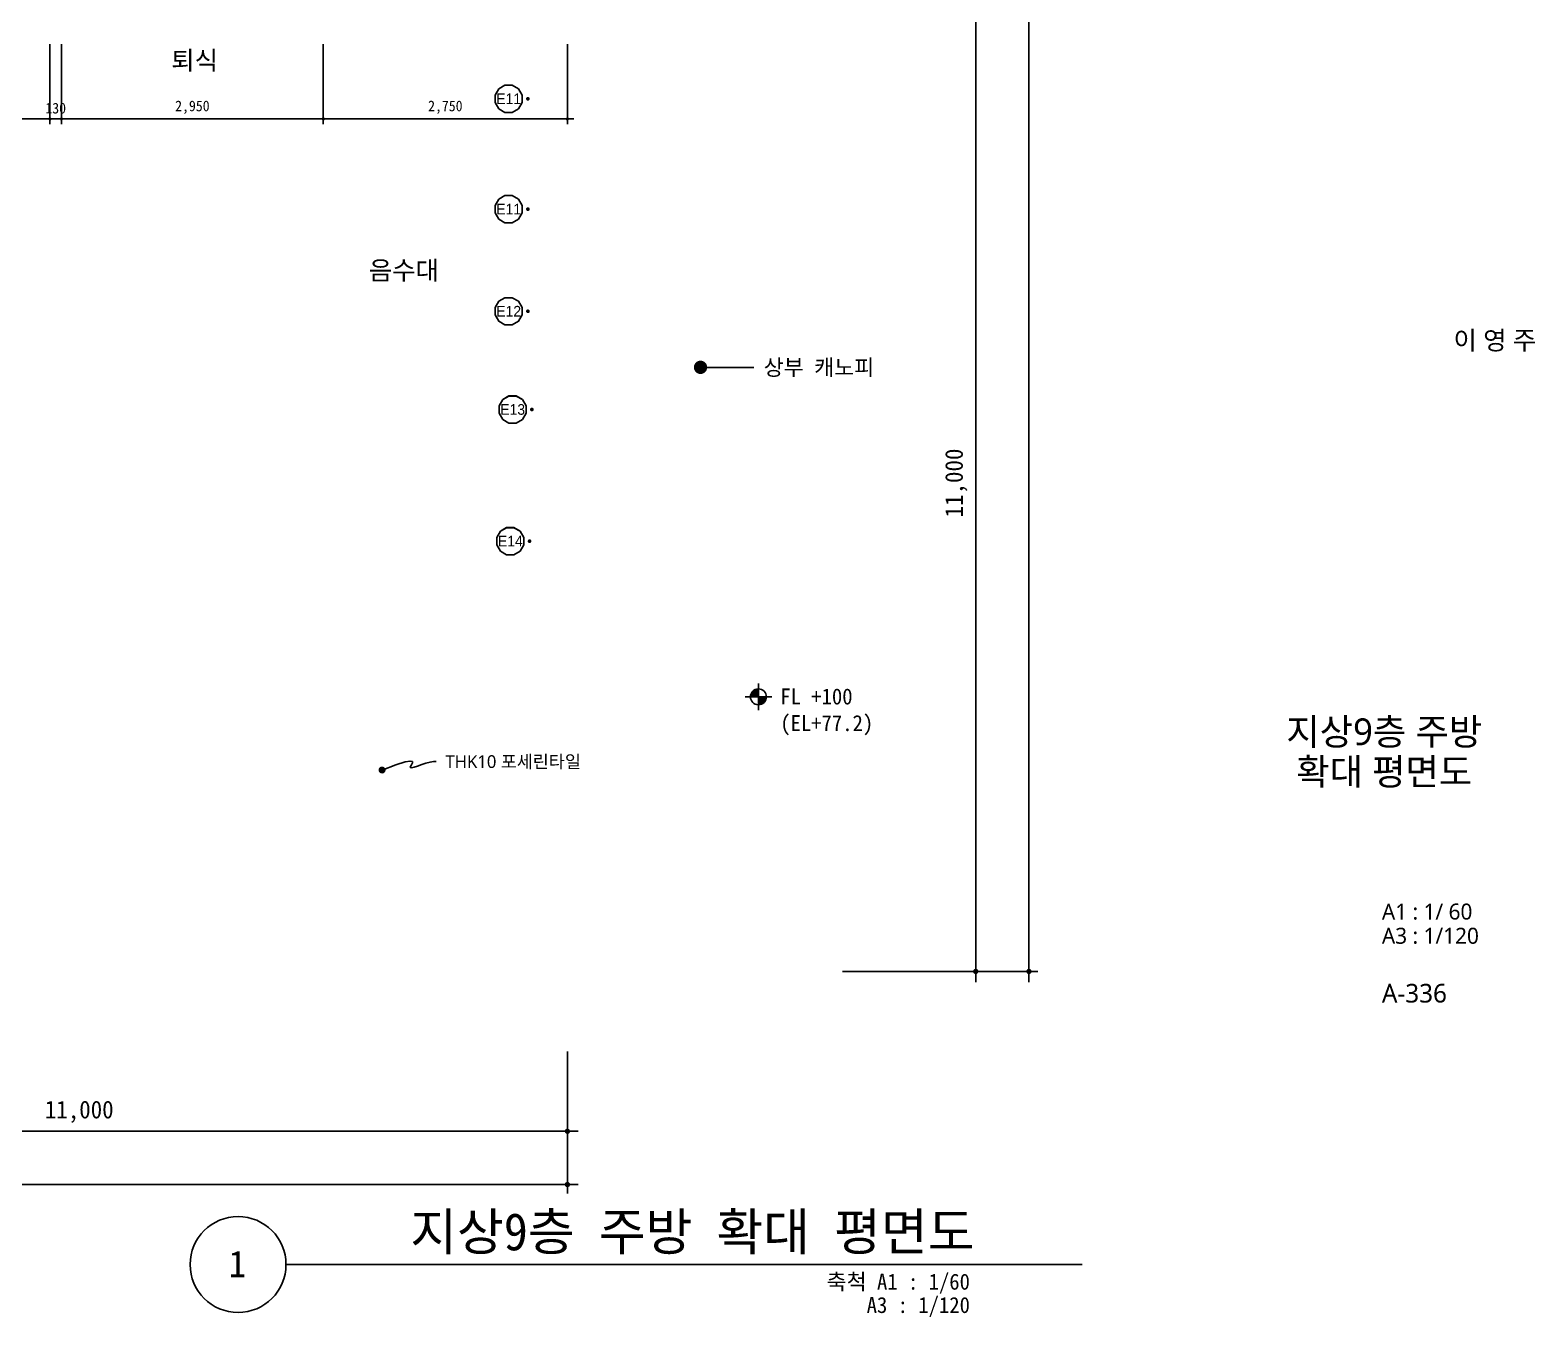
# Model space of a CAD drawing. Header units: millimetres. Extents: x 44458437 to 44690236, y -875268 to -822803.
# Drawn here: x 44488564 to 44505517, y -855423 to -840933 of the extents above; entities that cross this region are included whole.
import ezdxf
from ezdxf.enums import TextEntityAlignment as Align

# ---------------------------------------------------------------- set-up
doc = ezdxf.new("R2010")
doc.units = ezdxf.units.MM
doc.header["$MEASUREMENT"] = 0
doc.layers.get('0').update_dxf_attribs({"linetype": 'CONTINUOUS'})
for name, color, linetype in [('0~kitchen 1', 30, 'CONTINUOUS'), ('0~Kitchen No', 3, 'CONTINUOUS'), ('0~Kitchen No-1', 3, 'CONTINUOUS')]:
    doc.layers.add(name, color=color, linetype=linetype)
for name, color, linetype, lineweight in [('A-BORD-TEXT', 3, 'CONTINUOUS', 25), ('A-DIMS', 7, 'CONTINUOUS', 25), ('A-MKXS-LEAD', 7, 'CONTINUOUS', 25), ('A-MKXS-TEXT1', 3, 'CONTINUOUS', 25), ('A-MKXX-NAME', 3, 'CONTINUOUS', 25), ('A-XXXX-SYMB', 7, 'CONTINUOUS', 25), ('A-XXXX-TXT1', 3, 'CONTINUOUS', 25), ('A-XXXX-TXT2', 3, 'CONTINUOUS', 25)]:
    doc.layers.add(name, color=color, linetype=linetype, lineweight=lineweight)
doc.styles.add('HY울릉도L', font='H2GTRE.TTF')
doc.styles.add('L', font='H2GTRM.TTF')
doc.styles.add('돋움체', font='')
doc.styles.add('맑은고딕', font='malgun.ttf')
doc.styles.get('돋움체').set_extended_font_data('DotumChe')
doc.dimstyles.new('CDIM', dxfattribs={"dimtxt": 2, "dimasz": 0.6, "dimexe": 1, "dimexo": 1, "dimgap": 1, "dimtad": 1, "dimdec": 0, "dimrnd": 0.5, "dimzin": 0, "dimdsep": 32, "dimlunit": 6, "dimtxsty": 'HY울릉도L', "dimblk1": '_CIDOT', "dimblk2": '_CIDOT', "dimsah": 1, "dimcen": 4.5, "dimclrd": 2, "dimclre": 2, "dimclrt": 7, "dimadec": 0, "dimazin": 0, "dimtfac": 1, "dimtdec": 0, "dimtix": 1, "dimtmove": 2, "dimatfit": 1, "dimldrblk": '_CIDOT', "dimfxl": 1, "dimtolj": 1, "dimtzin": 0, "dimlwd": -1, "dimarcsym": 0})

# ---------------------------------------------------------------- blocks, each defined once
blk = doc.blocks.new('A$C436169CA')
blk.add_wipeout([(99, 254), (40, 220), (6, 161), (6, 94), (40, 35), (99, 1), (166, 1), (225, 35), (259, 94), (259, 161), (225, 220), (166, 254)]).dxf.layer = '0~Kitchen No-1'
at = {"layer": '0~Kitchen No-1'}
blk.add_lwpolyline([(98, 255), (39, 221), (5, 162), (5, 93), (39, 34), (98, 0), (167, 0), (226, 34), (260, 93), (260, 162), (226, 221), (167, 255)], close=True, dxfattribs=at)
at = {"layer": '0~Kitchen No', "style": 'L'}
blk.add_attdef('A00', text='', height=100, dxfattribs=at).set_placement((133, 128), align=Align.MIDDLE_CENTER)
blk = doc.blocks.new('_CIDOT')
at = {"color": 0, "linetype": 'ByBlock'}
blk.add_line((2, 0), (-1, 0), dxfattribs=at)
at = {"color": 0, "linetype": 'ByBlock', "const_width": 0.5}
blk.add_lwpolyline([(-0.25, 0, 1), (0.25, 0, 1)], format="xyb", close=True, dxfattribs=at)
blk = doc.blocks.new('*D31')
at = {"layer": 'A-DIMS', "lineweight": -2, "transparency": 16777216}
for p, q in [((44487487, -841093), (44487487, -841993)), ((44488787, -841093), (44488787, -841993))]:
    blk.add_line(p, q, dxfattribs=at)
at = {"layer": 'A-DIMS', "transparency": 16777216}
blk.add_line((44488751, -841933), (44487523, -841933), dxfattribs=at)
at = {"layer": 'A-DIMS', "transparency": 16777216, "xscale": 36, "yscale": 36, "zscale": 36, "rotation": 180}
blk.add_blockref('_CIDOT', (44487487, -841933), dxfattribs=at)
at = {"layer": 'A-DIMS', "transparency": 16777216, "xscale": 36, "yscale": 36, "zscale": 36}
blk.add_blockref('_CIDOT', (44488787, -841933), dxfattribs=at)
at = {"layer": 'A-DIMS', "color": 3, "transparency": 16777216, "insert": (44488137, -841802), "char_height": 120, "attachment_point": 5, "style": '돋움체'}
blk.add_mtext('\\A1;1,300', dxfattribs=at)
blk = doc.blocks.new('*D32')
at = {"layer": 'A-DIMS', "lineweight": -2, "transparency": 16777216}
for p, q in [((44488787, -841093), (44488787, -841993)), ((44488917, -841093), (44488917, -841993))]:
    blk.add_line(p, q, dxfattribs=at)
at = {"layer": 'A-DIMS', "transparency": 16777216}
for p, q in [((44488751, -841933), (44488715, -841933)), ((44488787, -841933), (44488917, -841933)), ((44488953, -841933), (44488989, -841933))]:
    blk.add_line(p, q, dxfattribs=at)
at = {"layer": 'A-DIMS', "transparency": 16777216, "xscale": 36, "yscale": 36, "zscale": 36}
blk.add_blockref('_CIDOT', (44488787, -841933), dxfattribs=at)
at = {"layer": 'A-DIMS', "transparency": 16777216, "xscale": 36, "yscale": 36, "zscale": 36, "rotation": 180}
blk.add_blockref('_CIDOT', (44488917, -841933), dxfattribs=at)
at = {"layer": 'A-DIMS', "color": 3, "transparency": 16777216, "insert": (44488852, -841813), "char_height": 120, "attachment_point": 5, "style": '돋움체'}
blk.add_mtext('\\A1;130', dxfattribs=at)
blk = doc.blocks.new('*D35')
at = {"layer": 'A-DIMS', "lineweight": -2, "transparency": 16777216}
for p, q in [((44488917, -841093), (44488917, -841993)), ((44491867, -841093), (44491867, -841993))]:
    blk.add_line(p, q, dxfattribs=at)
at = {"layer": 'A-DIMS', "transparency": 16777216}
blk.add_line((44491831, -841933), (44488953, -841933), dxfattribs=at)
at = {"layer": 'A-DIMS', "transparency": 16777216, "xscale": 36, "yscale": 36, "zscale": 36, "rotation": 180}
blk.add_blockref('_CIDOT', (44488917, -841933), dxfattribs=at)
at = {"layer": 'A-DIMS', "transparency": 16777216, "xscale": 36, "yscale": 36, "zscale": 36}
blk.add_blockref('_CIDOT', (44491867, -841933), dxfattribs=at)
at = {"layer": 'A-DIMS', "color": 3, "transparency": 16777216, "insert": (44490392, -841802), "char_height": 120, "attachment_point": 5, "style": '돋움체'}
blk.add_mtext('\\A1;2,950', dxfattribs=at)
blk = doc.blocks.new('*D36')
at = {"layer": 'A-DIMS', "lineweight": -2, "transparency": 16777216}
for p, q in [((44491867, -841093), (44491867, -841993)), ((44494617, -841093), (44494617, -841993))]:
    blk.add_line(p, q, dxfattribs=at)
at = {"layer": 'A-DIMS', "transparency": 16777216}
blk.add_line((44491903, -841933), (44494581, -841933), dxfattribs=at)
at = {"layer": 'A-DIMS', "transparency": 16777216, "xscale": 36, "yscale": 36, "zscale": 36, "rotation": 180}
blk.add_blockref('_CIDOT', (44491867, -841933), dxfattribs=at)
at = {"layer": 'A-DIMS', "transparency": 16777216, "xscale": 36, "yscale": 36, "zscale": 36}
blk.add_blockref('_CIDOT', (44494617, -841933), dxfattribs=at)
at = {"layer": 'A-DIMS', "color": 3, "transparency": 16777216, "insert": (44493242, -841802), "char_height": 120, "attachment_point": 5, "style": '돋움체'}
blk.add_mtext('\\A1;2,750', dxfattribs=at)
blk = doc.blocks.new('*D85')
at = {"layer": 'A-DIMS', "lineweight": -2, "transparency": 16777216}
for p, q in [((44497717, -840533), (44499317, -840533)), ((44497717, -851533), (44499317, -851533))]:
    blk.add_line(p, q, dxfattribs=at)
at = {"layer": 'A-DIMS', "transparency": 16777216}
blk.add_line((44499217, -840593), (44499217, -851473), dxfattribs=at)
at = {"layer": 'A-DIMS', "transparency": 16777216, "xscale": 60, "yscale": 60, "zscale": 60}
for p, rotation in [((44499217, -840533), 90), ((44499217, -851533), 270)]:
    blk.add_blockref('_CIDOT', p, dxfattribs=dict(at, rotation=rotation))
at = {"layer": 'A-DIMS', "color": 3, "transparency": 16777216, "insert": (44498998, -846033), "char_height": 200, "attachment_point": 5, "rotation": 90, "style": '돋움체'}
blk.add_mtext('\\A1;11,000', dxfattribs=at)
blk = doc.blocks.new('*D86')
at = {"layer": 'A-DIMS', "lineweight": -2, "transparency": 16777216}
for p, q in [((44497717, -827533), (44499917, -827533)), ((44497717, -851533), (44499917, -851533))]:
    blk.add_line(p, q, dxfattribs=at)
at = {"layer": 'A-DIMS', "transparency": 16777216}
blk.add_line((44499817, -827593), (44499817, -851473), dxfattribs=at)
at = {"layer": 'A-DIMS', "transparency": 16777216, "xscale": 60, "yscale": 60, "zscale": 60}
for p, rotation in [((44499817, -827533), 90), ((44499817, -851533), 270)]:
    blk.add_blockref('_CIDOT', p, dxfattribs=dict(at, rotation=rotation))
at = {"layer": 'A-DIMS', "color": 3, "transparency": 16777216, "insert": (44499598, -839533), "char_height": 200, "attachment_point": 5, "rotation": 90, "style": '돋움체'}
blk.add_mtext('\\A1;24,000', dxfattribs=at)
blk = doc.blocks.new('*D102')
at = {"layer": 'A-DIMS', "lineweight": -2, "transparency": 16777216}
for p, q in [((44464267, -852433), (44464267, -854033)), ((44494617, -852433), (44494617, -854033))]:
    blk.add_line(p, q, dxfattribs=at)
at = {"layer": 'A-DIMS', "transparency": 16777216}
blk.add_line((44464327, -853933), (44494557, -853933), dxfattribs=at)
at = {"layer": 'A-DIMS', "transparency": 16777216, "xscale": 60, "yscale": 60, "zscale": 60, "rotation": 180}
blk.add_blockref('_CIDOT', (44464267, -853933), dxfattribs=at)
at = {"layer": 'A-DIMS', "transparency": 16777216, "xscale": 60, "yscale": 60, "zscale": 60}
blk.add_blockref('_CIDOT', (44494617, -853933), dxfattribs=at)
at = {"layer": 'A-DIMS', "color": 3, "transparency": 16777216, "insert": (44479442, -853714), "char_height": 200, "attachment_point": 5, "style": '돋움체'}
blk.add_mtext('\\A1;30,350', dxfattribs=at)
blk = doc.blocks.new('*D105')
at = {"layer": 'A-DIMS', "lineweight": -2, "transparency": 16777216}
for p, q in [((44483617, -852433), (44483617, -853433)), ((44494617, -852433), (44494617, -853433))]:
    blk.add_line(p, q, dxfattribs=at)
at = {"layer": 'A-DIMS', "transparency": 16777216}
blk.add_line((44494557, -853333), (44483677, -853333), dxfattribs=at)
at = {"layer": 'A-DIMS', "transparency": 16777216, "xscale": 60, "yscale": 60, "zscale": 60, "rotation": 180}
blk.add_blockref('_CIDOT', (44483617, -853333), dxfattribs=at)
at = {"layer": 'A-DIMS', "transparency": 16777216, "xscale": 60, "yscale": 60, "zscale": 60}
blk.add_blockref('_CIDOT', (44494617, -853333), dxfattribs=at)
at = {"layer": 'A-DIMS', "color": 3, "transparency": 16777216, "insert": (44489117, -853114), "char_height": 200, "attachment_point": 5, "style": '돋움체'}
blk.add_mtext('\\A1;11,000', dxfattribs=at)

msp = doc.modelspace()

# ---------------------------------------------------------------- hatches: boundary and pattern name
at = {"layer": 'A-XXXX-SYMB'}
h = msp.add_hatch(color=256, dxfattribs=at)
h.paths.add_polyline_path([(44496768.9, -848350.8, 0.4142136), (44496678.9, -848440.8), (44496768.9, -848440.8)])
h.paths.add_polyline_path([(44496858.9, -848440.8), (44496768.9, -848440.8), (44496768.9, -848530.8, 0.4142136)])

# ---------------------------------------------------------------- linework, layer by layer
at = {"layer": '0~Kitchen No-1'}
for points in [[(44494161.5, -841706.6, 0, 0, 0), (44494161.5, -841706.6, 21, 21, -1), (44494182.4, -841706.6, 21, 21, -1), (44494161.5, -841706.6, 0.000419, 0.000419, 0), (44494108.1, -841706.6, 0.000419, 0.000419, 0)], [(44494161.5, -842949.1, 0, 0, 0), (44494161.5, -842949.1, 21, 21, -1), (44494182.4, -842949.1, 21, 21, -1), (44494161.5, -842949.1, 0.000419, 0.000419, 0), (44494108.1, -842949.1, 0.000419, 0.000419, 0)], [(44494161.5, -844099.1, 0, 0, 0), (44494161.5, -844099.1, 21, 21, -1), (44494182.4, -844099.1, 21, 21, -1), (44494161.5, -844099.1, 0.000419, 0.000419, 0), (44494108.1, -844099.1, 0.000419, 0.000419, 0)], [(44494180.2, -846688.1, 0, 0, 0), (44494180.2, -846688.1, 21, 21, -1), (44494201.1, -846688.1, 21, 21, -1), (44494180.2, -846688.1, 0.000419, 0.000419, 0), (44494126.8, -846688.1, 0.000419, 0.000419, 0)]]:
    msp.add_lwpolyline(points, format="xyseb", dxfattribs=at)
at = {"layer": '0~Kitchen No-1', "elevation": 0}
msp.add_lwpolyline([(44494206.3, -845205.3, 0, 0, 0), (44494206.3, -845205.3, 21, 21, -1), (44494227.2, -845205.3, 21, 21, -1), (44494206.3, -845205.3, 0.000419, 0.000419, 0), (44494152.9, -845205.3, 0.000419, 0.000419, 0)], format="xyseb", dxfattribs=at)
at = {"layer": 'A-MKXS-LEAD'}
msp.add_line((44496116.8, -844730.6), (44496716.8, -844730.6), dxfattribs=at)
for points, const_width in [([(44496116.8, -844768.1, 1), (44496116.8, -844693.1, 1)], 75), ([(44492509.1, -849263.1, 1), (44492548.9, -849267, 1)], 38.4)]:
    msp.add_lwpolyline(points, format="xyb", close=True, dxfattribs=dict(at, const_width=const_width))
msp.add_lwpolyline([(44492529, -849265), (44492685.4, -849206.1), (44492787.3, -849174.2), (44492845.3, -849163.9), (44492869.9, -849169.5), (44492871.8, -849185.3), (44492861.4, -849205.8), (44492849.3, -849225.3), (44492846.2, -849238.2), (44492860.1, -849240.4), (44492889.1, -849233.3), (44492928.8, -849220.2), (44492975.1, -849204), (44493023.4, -849187.9), (44493069.5, -849174.8), (44493109, -849167.9), (44493137.6, -849170.2)], dxfattribs=at)
at = {"layer": 'A-XXXX-SYMB'}
for p, q in [((44496768.9, -848290.8), (44496768.9, -848590.8)), ((44496618.9, -848440.8), (44496918.9, -848440.8)), ((44491446.3, -854833.1), (44499416.8, -854833.1)), ((44493646.3, -854833.1), (44500416.8, -854833.1))]:
    msp.add_line(p, q, dxfattribs=at)
for centre, radius in [((44496768.9, -848440.8), 90), ((44490906.3, -854833.1), 540)]:
    msp.add_circle(centre, radius, dxfattribs=at)

# ---------------------------------------------------------------- texts
at = {"layer": 'A-BORD-TEXT', "style": '맑은고딕'}
msp.add_text('이 영 주', height=210, dxfattribs=at).set_placement((44505532.1, -844531.8), align=Align.RIGHT)
for s, p in [('지상9층 주방', (44503819.3, -848833.6)), ('확대 평면도', (44503819.3, -849283.6))]:
    msp.add_text(s, height=300, dxfattribs=at).set_placement(p, align=Align.MIDDLE_CENTER)
at = {"layer": 'A-MKXS-TEXT1', "style": '맑은고딕'}
msp.add_text('THK10 포세린타일', height=144, dxfattribs=at).set_placement((44493242.9, -849170.2), align=Align.MIDDLE_LEFT)
at = {"layer": 'A-MKXX-NAME', "style": '맑은고딕'}
for s, p in [('퇴식', (44490417.1, -841275.2)), ('음수대', (44492775, -843638.6))]:
    msp.add_text(s, height=210, dxfattribs=at).set_placement(p, align=Align.MIDDLE_CENTER)
at = {"layer": 'A-XXXX-TXT1', "style": '맑은고딕'}
for s, height, p in [('A1 : 1/ 60', 180, (44503793.5, -850949)), ('A3 : 1/120', 180, (44503793.5, -851221.1)), ('A-336', 210, (44503793.5, -851883.3))]:
    msp.add_text(s, height=height, dxfattribs=at).set_placement(p)
at = {"layer": 'A-XXXX-TXT1', "style": '돋움체'}
msp.add_text('지상9층 주방 확대 평면도', height=420, dxfattribs=at).set_placement((44499202.4, -854799.2), align=Align.BOTTOM_RIGHT)
msp.add_text('1', height=300, dxfattribs=at).set_placement((44490899.3, -854826.7), align=Align.MIDDLE)
for s, p in [('축척 A1 : 1/60', (44499151.8, -854936.5)), ('A3 : 1/120', (44499151.8, -855199.2))]:
    msp.add_text(s, height=180, dxfattribs=at).set_placement(p, align=Align.TOP_RIGHT)
at = {"layer": 'A-XXXX-TXT2', "style": '돋움체'}
for s, p in [('상부 캐노피', (44496828.3, -844730.6)), ('FL +100', (44497015.2, -848436.6)), ('(EL+77.2)', (44497015.2, -848736.6))]:
    msp.add_text(s, height=180, dxfattribs=at).set_placement(p, align=Align.MIDDLE_LEFT)

# ---------------------------------------------------------------- dimensions: what is measured, and where the dimension line sits
at = {"layer": 'A-DIMS'}
for base, p1, p2, angle, override, picture, middle in [((44499816.8, -851533.1), (44497616.8, -827533.1), (44497616.8, -851533.1), 270, {"dimscale": 100, "dimtxsty": '돋움체', "dimclrd": 256, "dimclre": 256, "dimclrt": 3}, '*D86', (44499597.7, -839533.1)), ((44499216.8, -851533.1), (44497616.8, -840533.1), (44497616.8, -851533.1), 270, {"dimscale": 100, "dimtxsty": '돋움체', "dimclrd": 256, "dimclre": 256, "dimclrt": 3}, '*D85', (44498997.7, -846033.1)), ((44487486.8, -841933.1), (44488786.8, -841033.1), (44487486.8, -841033.1), 180, {"dimscale": 60, "dimtxsty": '돋움체', "dimclrd": 256, "dimclre": 256, "dimclrt": 3}, '*D31', (44488136.8, -841801.7)), ((44488916.8, -841933.1), (44491866.8, -841033.1), (44488916.8, -841033.1), 180, {"dimscale": 60, "dimtxsty": '돋움체', "dimclrd": 256, "dimclre": 256, "dimclrt": 3}, '*D35', (44490391.8, -841801.7)), ((44483616.8, -853333.1), (44494616.8, -852333.1), (44483616.8, -852333.1), 180, {"dimscale": 100, "dimtxsty": '돋움체', "dimclrd": 256, "dimclre": 256, "dimclrt": 3}, '*D105', (44489116.8, -853114.1))]:
    dim = msp.add_linear_dim(base=base, p1=p1, p2=p2, angle=angle, dimstyle='CDIM', override=override, dxfattribs=at)
    dim.commit()
    dim.dimension.update_dxf_attribs({"geometry": picture, "text_midpoint": middle})
for base, p1, p2, override, picture, middle in [((44488916.8, -841933.1), (44488786.8, -841033.1), (44488916.8, -841033.1), {"dimscale": 60, "dimtxsty": '돋움체', "dimclrd": 256, "dimclre": 256, "dimclrt": 3}, '*D32', (44488851.8, -841813)), ((44494616.8, -853933.1), (44464266.8, -852333.1), (44494616.8, -852333.1), {"dimscale": 100, "dimtxsty": '돋움체', "dimclrd": 256, "dimclre": 256, "dimclrt": 3}, '*D102', (44479441.8, -853714.1))]:
    dim = msp.add_linear_dim(base=base, p1=p1, p2=p2, dimstyle='CDIM', override=override, dxfattribs=at)
    dim.commit()
    dim.dimension.update_dxf_attribs({"geometry": picture, "text_midpoint": middle})

# ---------------------------------------------------------------- next in the draw order: block references
at = {"layer": '0~kitchen 1', "linetype": 'Continuous', "ltscale": 100, "xscale": 1.200000000031044, "yscale": 1.200000000031044, "zscale": 1.200000000031044}
for p, values in [((44493796, -841859.6), {'A00': 'E11'}), ((44493796, -843102.1), {'A00': 'E11'}), ((44493796, -844252.1), {'A00': 'E12'}), ((44493840.8, -845358.3, 0), {'A00': 'E13'}), ((44493814.7, -846841.1), {'A00': 'E14'})]:
    msp.add_blockref('A$C436169CA', p, dxfattribs=at).add_auto_attribs(values)

# ---------------------------------------------------------------- next in the draw order: dimensions: what is measured, and where the dimension line sits
at = {"layer": 'A-DIMS'}
dim = msp.add_linear_dim(base=(44494616.8, -841933.1), p1=(44491866.8, -841033.1), p2=(44494616.8, -841033.1), dimstyle='CDIM', override={"dimscale": 60, "dimtxsty": '돋움체', "dimclrd": 256, "dimclre": 256, "dimclrt": 3}, dxfattribs=at)
dim.commit()
dim.dimension.update_dxf_attribs({"geometry": '*D36', "text_midpoint": (44493241.8, -841801.7)})

doc.saveas('drawing.dxf')
